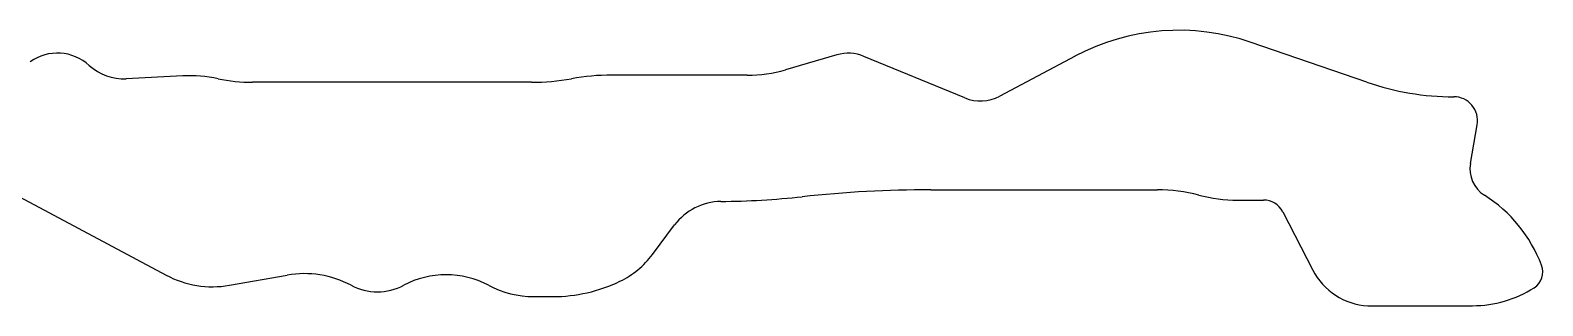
# Model space of a CAD drawing. Header units: inches. Extents: x 0 to 1491, y -68 to 70.
# Drawn here: x 768 to 1491, y -62 to 70 of the extents above; entities that cross this region are included whole.
import ezdxf

# ---------------------------------------------------------------- set-up
doc = ezdxf.new("R2010")
doc.units = ezdxf.units.IN
doc.header["$MEASUREMENT"] = 0

msp = doc.modelspace()

# ---------------------------------------------------------------- linework, layer by layer
at = {"color": 7, "linetype": 'Continuous'}
for p, q in [((1406.46, 44.69), (1351.22, 63.73)), ((1153.16, 57.76), (1128.6, 50.64)), ((1214.3, 37.19), (1166.11, 57.05)), ((1266.97, 57.12), (1231, 38)), ((840.6, 47.69), (813.49, 46.38)), ((1007.18, 44.67), (873.83, 44.67)), ((1110.3, 48.05), (1045.56, 48.07)), ((1455.93, 5.91), (1459.18, 24.4)), ((1198.01, -6.7), (1306.32, -6.7)), ((762.48, -10), (832.55, -47.47)), ((1344.68, -11.62), (1357.03, -11.62)), ((1366.27, -17.26), (1380.59, -45.06)), ((1065.04, -37.62), (1075.6, -23.5)), ((862.79, -52.32), (890.47, -47.47)), ((1008.34, -57.74), (1017.3, -57.74)), ((1406.9, -62.1), (1456.96, -62.1))]:
    msp.add_line(p, q, dxfattribs=at)
for centre, radius, start, end in [((1316.69, -36.44), 105.95, 70.98077, 117.99041), ((780.71, 36.17), 22.43, 47.59846, 125.67096), ((1158.63, 38.89), 19.64, 67.60062, 106.15127), ((812.31, 70.77), 24.42, 227.59846, 272.77621), ((1110.32, 113.78), 65.73, 269.98612, 286.15127), ((843.82, -18.72), 66.48, 78.22838, 92.77621), ((873.83, 125.29), 80.61, 258.22838, 270), ((1007.18, 153.93), 109.26, 270, 280.1068), ((1045.53, -61.19), 109.26, 89.98612, 100.1068), ((1447.94, 165), 127.26, 250.98077, 270.01862), ((1221.78, 55.35), 19.64, 247.60062, 297.99041), ((1447.98, 26.37), 11.37, 350.0382, 90.01862), ((1470.61, 3.33), 14.9, 170.0382, 237.63528), ((1198.01, -578.26), 571.56, 90, 96.16409), ((1306.32, -84.8), 78.1, 75.2944, 90), ((1097.99, -40.24), 27.96, 90.5591, 143.20268), ((1093.82, 386.44), 398.75, 270.5591, 276.16409), ((1344.48, 60.6), 72.22, 255.2944, 270.15382), ((1357.03, -22.02), 10.4, 27.25611, 90), ((1426.06, -66.96), 68.31, 20.74196, 57.63528), ((1031.18, -12.29), 42.28, 295.66436, 323.20268), ((1481.57, -45.94), 8.96, 302.64305, 20.74196), ((854.69, -6.06), 46.96, 241.86306, 279.93198), ((898.66, -94.26), 47.49, 62.00404, 99.93198), ((966.4, -90.34), 43.06, 62.00404, 117.99596), ((1017.3, 16.6), 74.34, 270, 295.66436), ((1408.61, -30.63), 31.52, 207.25611, 266.87986), ((933.57, -28.59), 26.87, 242.00404, 297.99596), ((1008.34, -11.45), 46.29, 242.00404, 270), ((1456.96, -7.53), 54.57, 270, 302.64305)]:
    msp.add_arc(centre, radius, start, end, dxfattribs=at)

doc.saveas('drawing.dxf')
